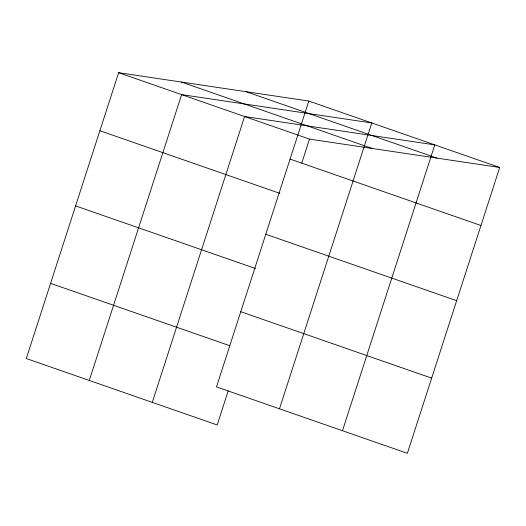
<?xml version="1.0" encoding="UTF-8"?>
<svg xmlns="http://www.w3.org/2000/svg" width="526" height="526" viewBox="0 0 526 526"><rect width="100%" height="100%" fill="white"/><g stroke="black" fill="none" stroke-linecap="round" stroke-linejoin="round"><path stroke-width="0.79" d="M308.815 101.045L216.495 386.886L407.374 453.307L499.7 167.465L308.815 101.045L118.626 72.693L26.3 358.535L217.185 424.955L228.199 390.857M89.288 380.449L181.615 94.614L371.81 122.966L279.484 408.807M152.284 402.37L244.603 116.529L434.798 144.887L342.479 430.722M301.76 163.106L309.505 139.114L499.7 167.465M246.056 91.688L436.935 158.109M181.385 82.049L372.27 148.47M118.626 72.693L309.505 139.114M290.069 159.089L480.955 225.509M99.874 130.731L279.944 193.39M265.788 234.261L456.673 300.681M75.599 205.909L255.662 268.569M240.776 311.714L431.655 378.135M50.581 283.356L229.875 345.746"/></g></svg>
